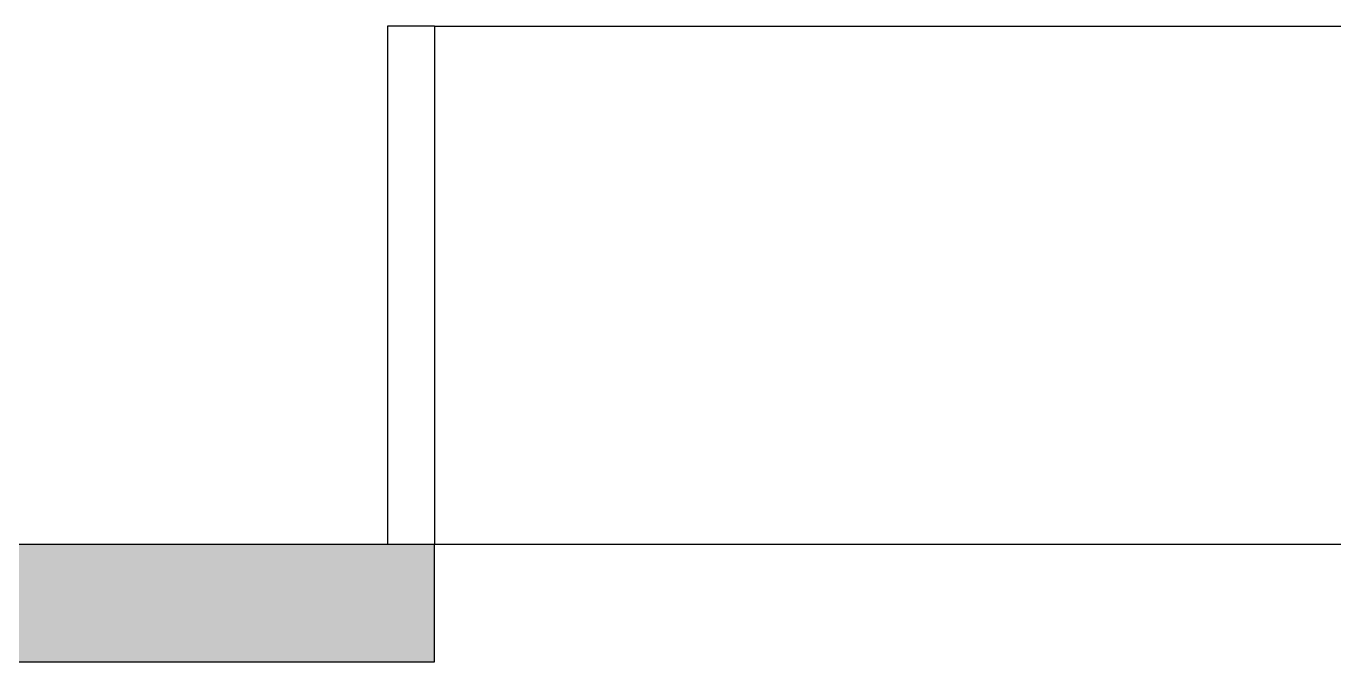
# Model space of a CAD drawing. Header units: inches. Extents: x -902 to 12417, y -2973 to 6117.
# Drawn here: x 2842.2 to 3120, y -2341 to -2206 of the extents above; entities that cross this region are included whole.
import ezdxf

# ---------------------------------------------------------------- set-up
doc = ezdxf.new("R2010")
doc.units = ezdxf.units.IN
doc.header["$MEASUREMENT"] = 0

msp = doc.modelspace()

# ---------------------------------------------------------------- hatches: boundary and pattern name
h = msp.add_hatch(color=0)
h.dxf.hatch_style = 1
h.paths.add_polyline_path([(2928.94, -2341.03), (2928.94, -2316.03), (2808.94, -2316.03), (2808.94, -2341.03)])

# ---------------------------------------------------------------- linework, layer by layer
for p, q in [((2928.94, -2206.03), (2918.94, -2206.03)), ((2918.94, -2206.03), (2918.94, -2316.03)), ((2928.94, -2206.03), (2928.94, -2316.03)), ((2928.94, -2206.03), (3309.94, -2206.03)), ((2559.94, -2316.03), (3869.94, -2316.03)), ((2928.94, -2341.03), (2928.94, -2316.03)), ((2808.94, -2341.03), (2928.94, -2341.03))]:
    msp.add_line(p, q)

doc.saveas('drawing.dxf')
